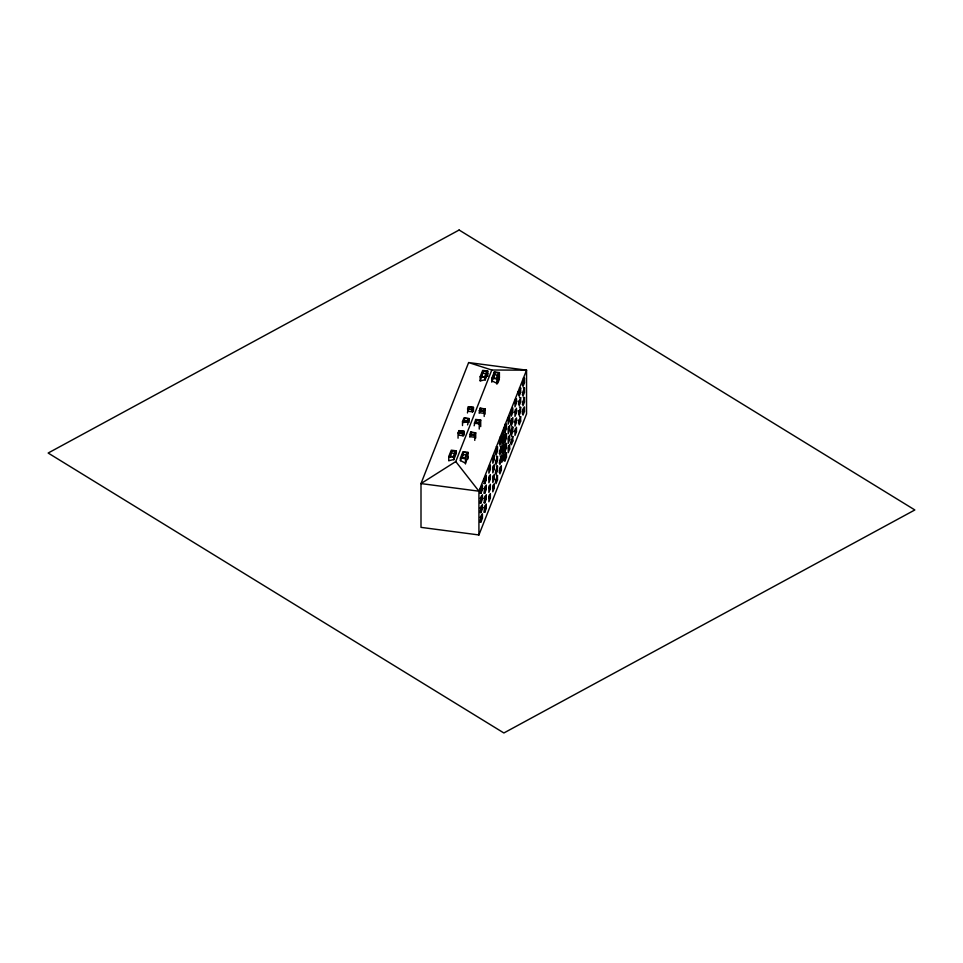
<?xml version="1.0" encoding="UTF-8"?>
<svg xmlns="http://www.w3.org/2000/svg" width="963" height="963" viewBox="0 0 963 963"><rect width="100%" height="100%" fill="white"/><g stroke="black" fill="none" stroke-linecap="round" stroke-linejoin="round"><path stroke-width="1.44" d="M468.632 362.557L421 483.582L421 527.363L478.924 534.959L526.556 413.921L526.556 370.153L468.632 362.557L491.792 370.021L526.556 370.153L478.924 491.19L478.924 534.959M448.758 460.483L448.758 456.546L451.274 450.178L456.342 450.84L456.342 453.465M458.051 438.189L458.051 432.929L458.966 430.605L464.046 431.268L464.046 435.216M462.505 425.574L462.505 421.625L463.985 417.87L469.053 418.532L469.053 422.48M467.464 412.958L468.379 406.687L473.459 407.349L473.459 411.297M480.164 380.698L480.164 376.75L482.668 370.382L487.747 371.044L487.747 376.304M451.888 450.744L449.745 456.185L453.224 456.643L455.367 451.202L451.888 450.744L450.275 457.148M458.918 432.869L459.7 430.882L463.179 431.328L462.396 435.649L458.918 435.192L458.918 432.869L462.396 433.326M464.672 418.243L463.408 421.457L466.886 421.914L468.15 418.7L464.672 418.243L463.829 422.709M469.113 406.952L468.331 408.95L471.81 409.407L472.592 407.409L469.113 406.952L469.113 409.287M483.282 370.948L481.139 376.389L484.618 376.846L486.76 371.405L483.282 370.948L481.681 377.352M481.163 378.435L480.164 380.975L485.232 379.699L487.747 373.331M453.838 459.833L453.838 457.208L456.342 450.84M464.046 431.268L463.131 436.227M467.573 424.924L469.053 418.532M473.459 407.349L472.544 412.308M485.232 380.048L485.232 377.412L487.747 371.044M453.754 457.606L455.367 453.525L451.888 453.067M484.618 379.169L486.231 375.089M456.342 453.128L453.838 459.495L448.758 460.771M455.764 461.554L478.924 491.19L421 483.582L455.764 461.554L491.792 370.021M460.422 460.699L460.422 458.075L462.926 451.707L467.994 452.369L467.994 458.942M469.715 437.094L470.63 432.134L475.698 432.796L475.698 438.057M474.157 425.778L475.638 419.399L480.706 420.061L480.706 426.633M479.129 413.175L480.043 408.216L485.111 408.878L485.111 414.138M491.816 382.227L491.816 378.278L494.32 371.911L499.4 372.573L499.4 377.833M463.54 452.273L461.397 457.714L464.876 458.171L467.019 452.73L463.54 452.273L462.469 457.317M474.831 432.856L474.049 437.178L470.57 436.721L471.364 432.411L474.831 432.856L474.831 435.192M476.336 419.772L475.072 422.986L478.539 423.443L479.803 420.229L476.336 419.772L476.336 422.095L478.647 422.408M484.245 408.938L483.462 413.259L479.983 412.802L479.983 410.479L480.778 408.481L484.245 408.938L484.196 416.461M494.946 372.476L492.803 377.917L496.27 378.375L498.413 372.934L494.946 372.476L493.333 378.88M462.926 454.187L460.422 460.555L465.49 463.155L467.994 456.787M493.826 375.666L491.816 380.758L496.896 383.358L499.4 376.99M465.49 463.997L465.49 458.737L467.994 452.369M474.783 440.392L474.783 435.132L475.698 432.796M479.237 429.077L479.237 423.816L480.706 420.061M485.111 408.878L484.196 411.201L479.129 410.539M496.896 384.201L496.896 378.941L499.4 372.573M496.812 379.338L498.413 375.257L494.946 374.8M497.895 382.973L499.4 379.145M480.946 493.345L480.946 488.915L482.427 485.135L482.427 489.577L480.946 493.345L479.803 493.188M484.798 483.558L484.798 479.129L486.279 475.361L486.279 479.791L484.798 483.558L483.643 483.414M497.486 446.88L495.993 450.66L495.993 455.09L497.486 451.322L497.486 446.88L496.33 446.736M501.35 437.058L499.869 440.825L499.869 445.255L501.35 441.487L501.35 437.058L500.206 436.901M504.985 432.243L504.985 427.813L506.466 424.045L506.466 428.475L504.985 432.243L503.842 432.086M520.646 388.029L520.646 392.459L519.165 396.226L519.165 391.797L520.646 388.029L519.49 387.872M524.474 378.303L522.993 382.07L522.993 386.5L524.474 382.732L524.474 378.303L523.33 378.146M480.296 491.937L481.283 486.471M484.136 482.15L485.123 476.685M495.343 453.681L496.33 451.166L497.486 451.322M499.219 443.847L500.206 441.331L501.35 441.487M504.335 430.834L505.322 428.318L505.322 423.889M510.691 414.692L511.678 409.215M518.503 394.818L519.49 392.302L520.646 392.459M522.331 385.092L523.33 382.576L524.474 382.732M501.964 439.417L503.733 434.915M490.36 469.402L488.879 473.17L488.879 468.74L490.36 464.973L490.36 469.402L489.216 469.246L489.216 466.297M494.284 459.447L492.803 463.215L492.803 458.773L494.284 455.005L494.284 459.447L493.14 459.291L493.14 456.342M509.68 420.325L508.199 424.093L508.199 419.663L509.68 415.884L509.68 420.325L508.536 420.169L508.536 417.22M512.822 412.32L511.341 416.088L511.341 411.658L512.822 407.891L512.822 412.32L511.678 412.176M516.469 403.076L514.976 406.843L514.976 402.414L516.469 398.646L516.469 403.076L515.313 402.931L515.313 399.97M503.733 438.165L501.964 442.667L501.964 435.023L503.733 430.521L503.733 438.165L500.772 437.78M480.946 502.951L480.946 498.509L482.427 494.741L482.427 499.171L480.946 502.951L479.803 502.794M484.798 493.164L484.798 488.735L486.279 484.967L486.279 489.397L484.798 493.164L483.643 493.02M497.486 456.486L495.993 460.254L495.993 464.696L497.486 460.916L497.486 456.486L496.33 456.342M501.35 446.663L499.869 450.431L499.869 454.861L501.35 451.093L501.35 446.663L500.206 446.507M504.985 441.848L504.985 437.407L506.466 433.639L506.466 438.081L504.985 441.848L503.842 441.692M520.646 397.635L520.646 402.065L519.165 405.832L519.165 401.402L520.646 397.635L519.49 397.478M524.474 387.896L522.993 391.664L522.993 396.106L524.474 392.338L524.474 387.896L523.33 387.752M480.296 501.542L481.283 496.065M484.136 491.756L485.123 486.291M495.343 463.287L496.33 460.771L497.486 460.916M499.219 453.453L500.206 450.937L501.35 451.093M504.335 440.44L505.322 437.924L505.322 433.494M510.691 424.286L511.678 418.821M518.503 404.424L519.49 401.908L520.646 402.065M522.331 394.698L523.33 392.182L524.474 392.338M501.964 449.095L503.733 444.593M490.36 479.008L488.879 482.776L488.879 478.346L490.36 474.566L490.36 479.008L489.216 478.852L489.216 475.903M494.284 469.041L492.803 472.821L492.803 468.379L494.284 464.611L494.284 469.041L493.14 468.897L493.14 465.936M509.68 429.919L508.199 433.699L508.199 429.257L509.68 425.49L509.68 429.919L508.536 429.775L508.536 426.826M512.822 421.926L511.341 425.694L511.341 421.264L512.822 417.497L512.822 421.926L511.678 421.782M516.469 412.682L514.976 416.449L514.976 412.02L516.469 408.252L516.469 412.682L515.313 412.537L515.313 409.576M503.733 447.843L501.964 452.345L501.964 444.701L503.733 440.199L503.733 447.843L500.772 447.458M480.946 512.617L480.946 508.187L482.427 504.419L482.427 508.849L480.946 512.617L479.803 512.472M484.798 502.842L484.798 498.413L486.279 494.645L486.279 499.075L484.798 502.842L483.643 502.698M497.486 466.164L495.993 469.932L495.993 474.374L497.486 470.594L497.486 466.164L496.33 466.02M501.35 456.33L499.869 460.109L499.869 464.539L501.35 460.771L501.35 456.33L500.206 456.185M504.985 451.527L504.985 447.085L506.466 443.317L506.466 447.759L504.985 451.527L503.842 451.37M512.822 427.175L511.341 430.943L511.341 435.372L512.822 431.605L512.822 427.175L511.678 427.018M520.646 407.313L520.646 411.743L519.165 415.51L519.165 411.081L520.646 407.313L519.49 407.156M524.474 397.575L522.993 401.342L522.993 405.784L524.474 402.016L524.474 397.575L523.33 397.43M480.296 511.221L481.283 505.744M484.136 501.434L485.123 495.969M495.343 472.965L496.33 470.45L497.486 470.594M499.219 463.131L500.206 460.615L501.35 460.771M504.335 450.118L505.322 447.602L505.322 443.173M510.691 433.964L511.678 428.499M518.503 414.102L519.49 411.586L520.646 411.743M522.331 404.376L523.33 401.86L524.474 402.016M490.36 488.686L488.879 492.454L488.879 488.024L490.36 484.245L490.36 488.686L489.216 488.53L489.216 485.581M494.284 478.719L492.803 482.487L492.803 478.057L494.284 474.29L494.284 478.719L493.14 478.575L493.14 475.614M501.964 458.845L503.733 454.343M509.68 439.597L508.199 443.377L508.199 438.935L509.68 435.168L509.68 439.597L508.536 439.453L508.536 436.492M516.469 422.36L514.976 426.128L514.976 421.698L516.469 417.93L516.469 422.36L515.313 422.215L515.313 419.254M503.733 457.594L501.964 462.096L501.964 454.452L503.733 449.95L503.733 457.594L500.772 457.208M480.946 521.97L480.946 517.54L482.427 513.761L482.427 518.202L480.946 521.97L479.803 521.814M484.798 512.184L484.798 507.754L486.279 503.986L486.279 508.416L484.798 512.184L483.643 512.039M497.486 475.517L495.993 479.285L495.993 483.715L497.486 479.947L497.486 475.517L496.33 475.361M504.985 460.868L504.985 456.438L506.466 452.67L506.466 457.1L504.985 460.868L503.842 460.711M512.822 436.516L511.341 440.284L511.341 444.725L512.822 440.946L512.822 436.516L511.678 436.371M520.646 416.654L520.646 421.084L519.165 424.852L519.165 420.422L520.646 416.654L519.49 416.498M480.296 520.562L481.283 515.097M484.136 510.775L485.123 505.31M495.343 482.307L496.33 479.791L497.486 479.947M499.219 472.472L500.206 467.007M504.335 459.459L505.322 456.944L505.322 452.514M510.691 443.317L511.678 440.801L512.822 440.946M518.503 423.443L519.49 420.939L520.646 421.084M522.331 413.717L523.33 408.252M490.36 498.027L488.879 501.795L488.879 497.365L490.36 493.598L490.36 498.027L489.216 497.871L489.216 494.922M494.284 488.072L492.803 491.84L492.803 487.41L494.284 483.631L494.284 488.072L493.14 487.916L493.14 484.967M501.35 470.113L499.869 473.88L499.869 469.45L501.35 465.683L501.35 470.113L500.206 469.968M509.68 448.951L508.199 452.718L508.199 448.289L509.68 444.521L509.68 448.951L508.536 448.794L508.536 445.845M516.469 431.701L514.976 435.481L514.976 431.039L516.469 427.271L516.469 431.701L515.313 431.556L515.313 428.595M524.474 411.357L522.993 415.125L522.993 410.695L524.474 406.928L524.474 411.357L523.33 411.201M483.282 373.271L486.76 373.728L486.76 371.405M480.164 376.75L485.232 377.412M491.816 378.278L496.896 378.941M518.01 391.64L519.165 391.797M518.01 401.246L519.165 401.402M518.01 410.924L519.165 411.081M479.983 410.479L483.462 410.936M467.464 409.01L472.592 409.732M518.01 420.277L519.165 420.422M464.672 420.566L466.995 420.879M462.505 421.625L467.573 422.288M474.157 423.154L479.237 423.816M503.842 427.656L504.985 427.813M505.322 428.318L506.466 428.475M511.678 431.46L512.822 431.605M503.842 437.262L504.985 437.407M505.322 437.924L506.466 438.081M470.57 434.397L474.049 434.855M458.051 432.929L463.131 433.603L459.7 433.206L459.7 430.882M469.715 434.457L474.783 435.132M503.842 446.94L504.985 447.085M505.322 447.602L506.466 447.759M503.842 456.281L504.985 456.438M505.322 456.944L506.466 457.1M463.54 454.596L467.019 455.054M448.758 456.546L453.838 457.208M460.422 458.075L465.49 458.737M483.643 478.984L484.798 479.129M485.123 479.646L486.279 479.791M483.643 488.578L484.798 488.735M485.123 489.24L486.279 489.397M479.803 488.759L480.946 488.915M481.283 489.421L482.427 489.577M483.643 498.256L484.798 498.413M485.123 498.918L486.279 499.075M479.803 498.365L480.946 498.509M481.283 499.027L482.427 499.171M483.643 507.609L484.798 507.754M485.123 508.271L486.279 508.416M479.803 508.043L480.946 508.187M481.283 508.705L482.427 508.849M479.803 517.384L480.946 517.54M481.283 518.046L482.427 518.202M494.32 371.911L494.32 374.535M480.778 408.481L480.778 410.816M480.043 408.216L480.043 410.84M479.803 420.229L479.803 422.552M471.81 409.407L471.81 411.731L468.331 411.273L468.379 406.687M471.364 432.411L471.364 434.734M470.63 432.134L470.63 434.758M458.966 430.605L458.966 433.23M459.122 230.025L48.15 453.031L503.878 732.975L914.85 509.957L459.122 230.025"/></g></svg>
